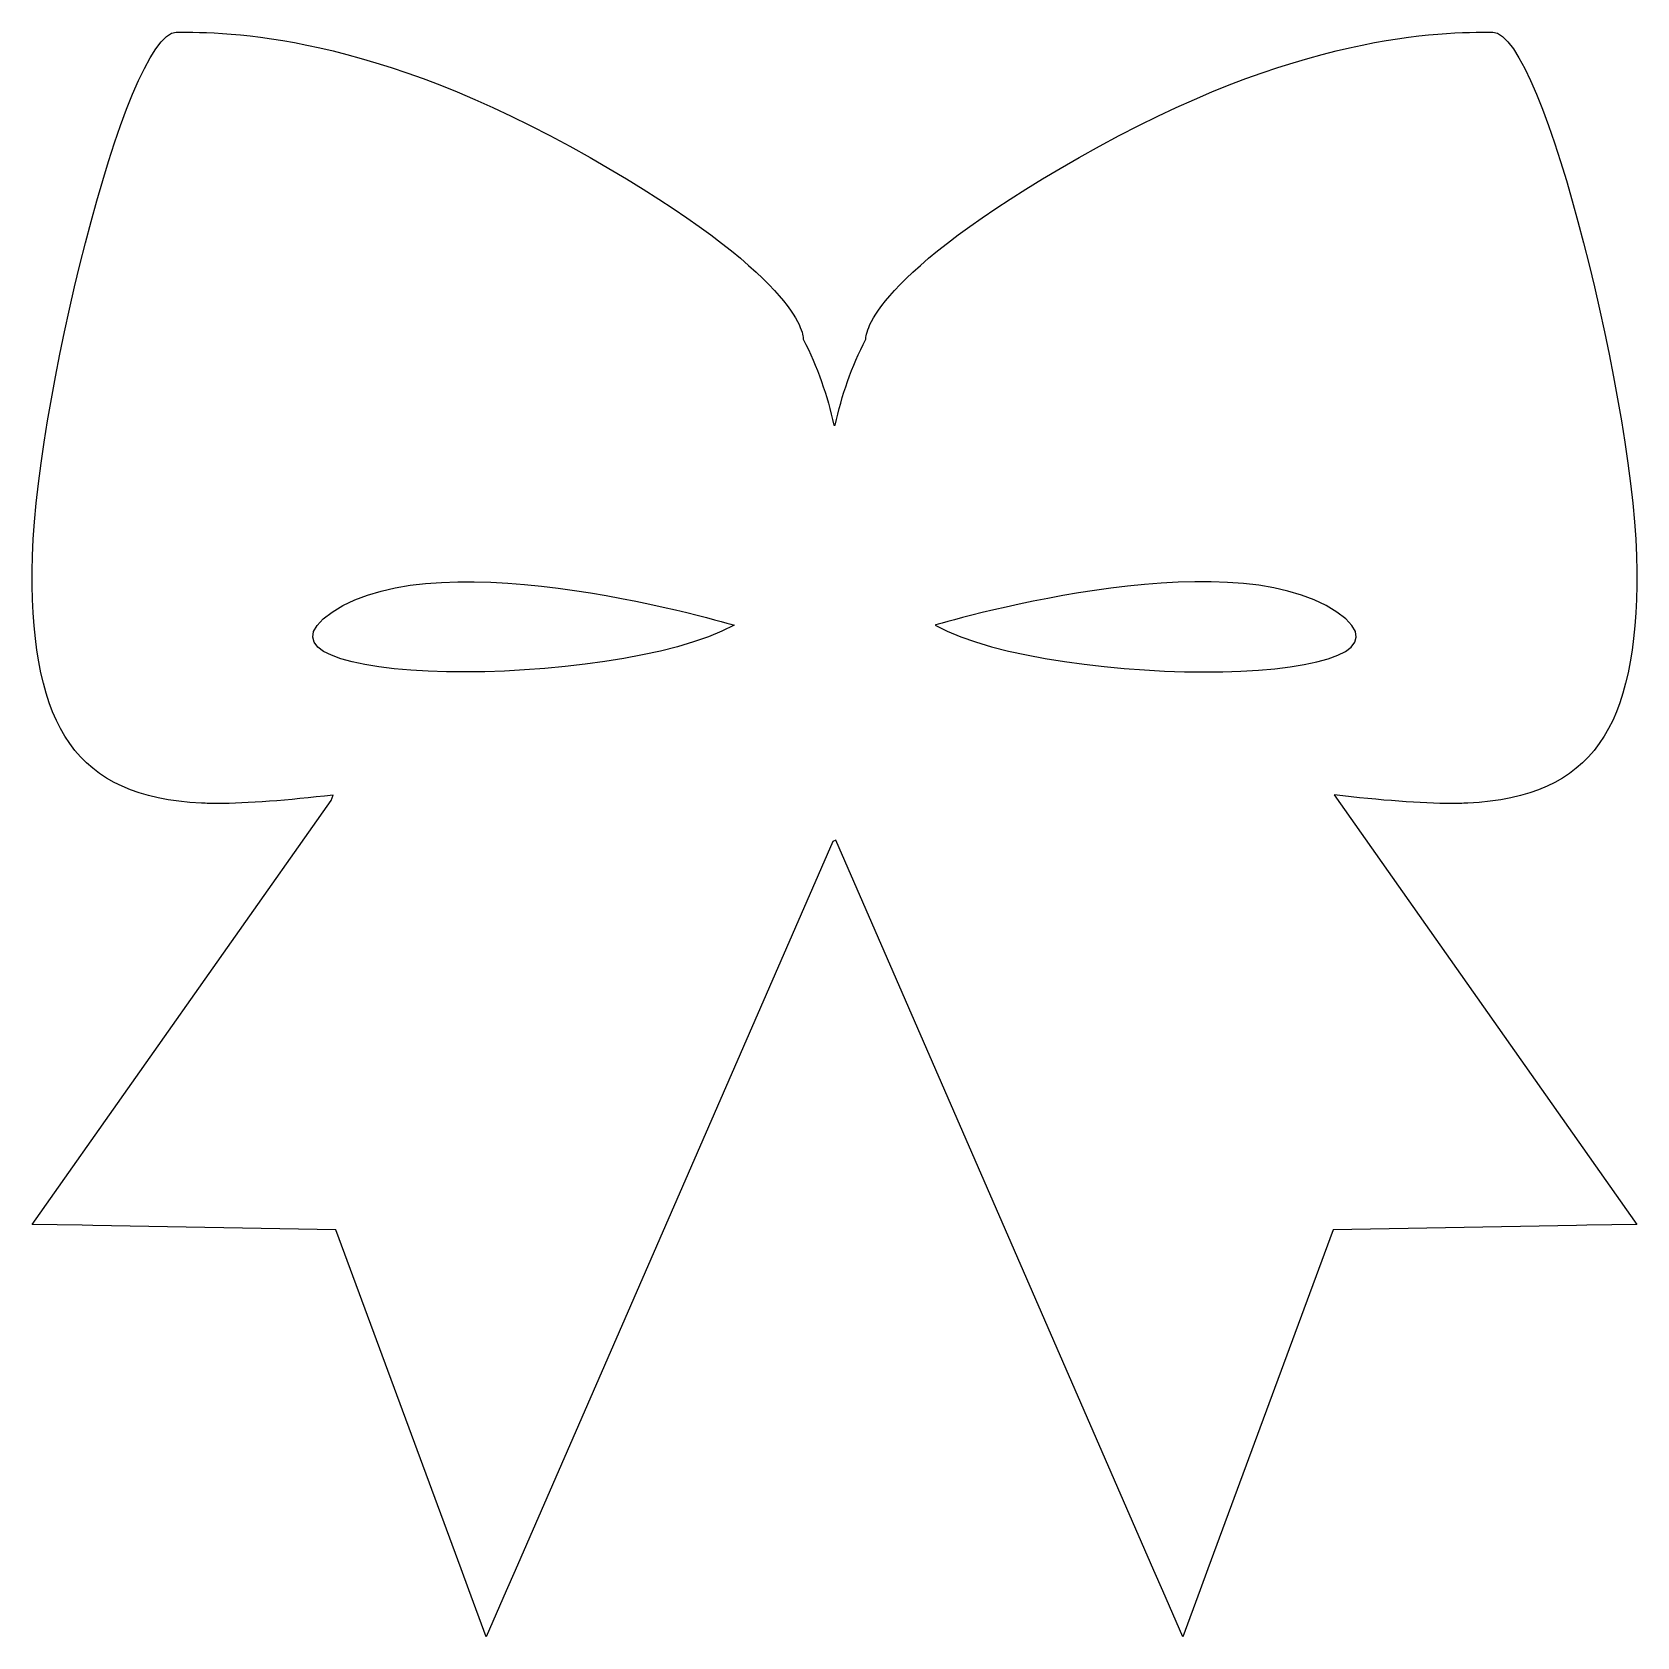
# Model space of a CAD drawing. Header units: centimetres. Extents: x -9.3 to 9.3, y -9.3 to 9.3.
import ezdxf

# ---------------------------------------------------------------- set-up
doc = ezdxf.new("R2010")
doc.units = ezdxf.units.CM
doc.header["$MEASUREMENT"] = 0
doc.layers.add('Camada 1', color=7, linetype='Continuous')

msp = doc.modelspace()

# ---------------------------------------------------------------- linework, layer by layer
at = {"layer": 'Camada 1'}
for points, knots in [([(0.01435, -0.06613), (0.01435, -0.06613), (3.69788, -8.51891), (3.69788, -8.51891), (3.69788, -8.51891), (3.69788, -8.51891), (3.69788, -8.51891), (3.69788, -8.51891), (3.69788, -8.51891), (3.69788, -8.51891), (3.80104, -8.75547), (3.80104, -8.75547), (3.80104, -8.75547), (3.80104, -8.75547), (3.80104, -8.75547), (3.80104, -8.75547), (3.80104, -8.75547), (3.80104, -8.75547), (4.03271, -9.28757), (4.03271, -9.28757), (4.03271, -9.28757), (4.03271, -9.28757), (4.23377, -8.743), (4.23377, -8.743), (4.23377, -8.743), (4.23377, -8.743), (4.23377, -8.743), (4.23377, -8.743), (4.23377, -8.743), (4.23377, -8.743), (4.32296, -8.50075), (4.32296, -8.50075), (4.32296, -8.50075), (4.32296, -8.50075), (4.32296, -8.50075), (4.32296, -8.50075), (4.32296, -8.50075), (4.32296, -8.50075), (5.77073, -4.57653), (5.77073, -4.57653), (5.77073, -4.57653), (5.77073, -4.57653), (8.58658, -4.52589), (8.58658, -4.52589), (8.58658, -4.52589), (8.58658, -4.52589), (8.58658, -4.52589), (8.58658, -4.52589), (8.58658, -4.52589), (8.58658, -4.52589), (8.70749, -4.52361), (8.70749, -4.52361), (8.70749, -4.52361), (8.70749, -4.52361), (8.70749, -4.52361), (8.70749, -4.52361), (8.70749, -4.52361), (8.70749, -4.52361), (9.28759, -4.5134), (9.28759, -4.5134), (9.28759, -4.5134), (9.28759, -4.5134), (5.78283, 0.4584), (5.78283, 0.4584), (5.78283, 0.4584), (5.78283, 0.4584), (5.78323, 0.45859), (5.78323, 0.45859), (5.78323, 0.45859), (6.31949, 0.39546), (6.79341, 0.35845), (7.1407, 0.35845), (7.1407, 0.35845), (7.20796, 0.35845), (7.27109, 0.35996), (7.3289, 0.36297), (7.3289, 0.36297), (8.78009, 0.43533), (9.28761, 1.23369), (9.28761, 3.04746), (9.28761, 3.04746), (9.2876, 4.86168), (8.19958, 9.2876), (7.61911, 9.2876), (7.61911, 9.2876), (7.61911, 9.2876), (7.61911, 9.2876), (7.61911, 9.2876), (7.61911, 9.2876), (7.03864, 9.2876), (5.36938, 9.2876), (2.83018, 7.83641), (2.83018, 7.83641), (0.4293, 6.46457), (0.36278, 5.80626), (0.36278, 5.73824), (0.36278, 5.73824), (0.36278, 5.73446), (0.36318, 5.73239), (0.36318, 5.73239), (0.36318, 5.73239), (0.36318, 5.73239), (0.36318, 5.73239), (0.36318, 5.73239), (0.36318, 5.73239), (0.36318, 5.73239), (0.36318, 5.73239), (0.36318, 5.73239), (0.36318, 5.73239), (0.19766, 5.41703), (0.08201, 5.07974), (0.00792, 4.73867), (0.00792, 4.73867), (0.00792, 4.73867), (-0.00795, 4.73867), (-0.00795, 4.73867), (-0.00795, 4.73867), (-0.08203, 5.07974), (-0.19729, 5.41704), (-0.36244, 5.73239), (-0.36244, 5.73239), (-0.36244, 5.73239), (-0.36244, 5.73239), (-0.36244, 5.73239), (-0.36244, 5.73239), (-0.36244, 5.73239), (-0.36244, 5.73239), (-0.36244, 5.73239), (-0.36244, 5.73239), (-0.36244, 5.73239), (-0.36244, 5.73448), (-0.36244, 5.73824), (-0.36244, 5.73824), (-0.36244, 5.80626), (-0.42896, 6.4646), (-2.82947, 7.83641), (-2.82947, 7.83641), (-5.36939, 9.2876), (-7.03788, 9.2876), (-7.61837, 9.2876), (-7.61837, 9.2876), (-7.61837, 9.2876), (-7.61837, 9.2876), (-7.61837, 9.2876), (-7.61837, 9.2876), (-8.19884, 9.2876), (-9.2876, 4.86168), (-9.2876, 3.04748), (-9.2876, 3.04748), (-9.2876, 1.23368), (-8.77931, 0.43535), (-7.32812, 0.36299), (-7.32812, 0.36299), (-7.27105, 0.35997), (-7.20795, 0.35847), (-7.14069, 0.35847), (-7.14069, 0.35847), (-6.79755, 0.35847), (-6.3312, 0.39456), (-5.80325, 0.45615), (-5.80325, 0.45615), (-5.80325, 0.45615), (-5.82743, 0.39495), (-5.82743, 0.39495), (-5.82743, 0.39495), (-5.82743, 0.39495), (-9.2876, -4.51341), (-9.2876, -4.51341), (-9.2876, -4.51341), (-9.2876, -4.51341), (-8.70713, -4.52362), (-8.70713, -4.52362), (-8.70713, -4.52362), (-8.70713, -4.52362), (-8.70713, -4.52362), (-8.70713, -4.52362), (-8.70713, -4.52362), (-8.70713, -4.52362), (-8.58622, -4.5259), (-8.58622, -4.5259), (-8.58622, -4.5259), (-8.58622, -4.5259), (-8.58622, -4.5259), (-8.58622, -4.5259), (-8.58622, -4.5259), (-8.58622, -4.5259), (-5.77076, -4.57654), (-5.77076, -4.57654), (-5.77076, -4.57654), (-5.77076, -4.57654), (-4.32299, -8.50076), (-4.32299, -8.50076), (-4.32299, -8.50076), (-4.32299, -8.50076), (-4.32299, -8.50076), (-4.32299, -8.50076), (-4.32299, -8.50076), (-4.32299, -8.50076), (-4.23343, -8.74301), (-4.23343, -8.74301), (-4.23343, -8.74301), (-4.23343, -8.74301), (-4.23343, -8.74301), (-4.23343, -8.74301), (-4.23343, -8.74301), (-4.23343, -8.74301), (-4.03277, -9.28758), (-4.03277, -9.28758), (-4.03277, -9.28758), (-4.03277, -9.28758), (-3.80073, -8.75548), (-3.80073, -8.75548), (-3.80073, -8.75548), (-3.80073, -8.75548), (-3.80073, -8.75548), (-3.80073, -8.75548), (-3.80073, -8.75548), (-3.80073, -8.75548), (-3.69757, -8.51892), (-3.69757, -8.51892), (-3.69757, -8.51892), (-3.69757, -8.51892), (-3.69757, -8.51892), (-3.69757, -8.51892), (-3.69757, -8.51892), (-3.69757, -8.51892), (-0.02087, -0.08242), (-0.02087, -0.08242), (-0.02087, -0.08242), (-0.02087, -0.08242), (0.01435, -0.06613), (0.01435, -0.06613)], [0, 0, 0, 0, 0.01694915, 0.01694915, 0.01694915, 0.01694915, 0.03389831, 0.03389831, 0.03389831, 0.03389831, 0.05084746, 0.05084746, 0.05084746, 0.05084746, 0.06779661, 0.06779661, 0.06779661, 0.06779661, 0.08474576, 0.08474576, 0.08474576, 0.08474576, 0.10169492, 0.10169492, 0.10169492, 0.10169492, 0.11864407, 0.11864407, 0.11864407, 0.11864407, 0.13559322, 0.13559322, 0.13559322, 0.13559322, 0.15254237, 0.15254237, 0.15254237, 0.15254237, 0.16949153, 0.16949153, 0.16949153, 0.16949153, 0.18644068, 0.18644068, 0.18644068, 0.18644068, 0.20338983, 0.20338983, 0.20338983, 0.20338983, 0.22033898, 0.22033898, 0.22033898, 0.22033898, 0.23728814, 0.23728814, 0.23728814, 0.23728814, 0.25423729, 0.25423729, 0.25423729, 0.25423729, 0.27118644, 0.27118644, 0.27118644, 0.27118644, 0.28813559, 0.28813559, 0.28813559, 0.28813559, 0.30508475, 0.30508475, 0.30508475, 0.30508475, 0.3220339, 0.3220339, 0.3220339, 0.3220339, 0.33898305, 0.33898305, 0.33898305, 0.33898305, 0.3559322, 0.3559322, 0.3559322, 0.3559322, 0.37288136, 0.37288136, 0.37288136, 0.37288136, 0.38983051, 0.38983051, 0.38983051, 0.38983051, 0.40677966, 0.40677966, 0.40677966, 0.40677966, 0.42372881, 0.42372881, 0.42372881, 0.42372881, 0.44067797, 0.44067797, 0.44067797, 0.44067797, 0.45762712, 0.45762712, 0.45762712, 0.45762712, 0.47457627, 0.47457627, 0.47457627, 0.47457627, 0.49152542, 0.49152542, 0.49152542, 0.49152542, 0.50847458, 0.50847458, 0.50847458, 0.50847458, 0.52542373, 0.52542373, 0.52542373, 0.52542373, 0.54237288, 0.54237288, 0.54237288, 0.54237288, 0.55932203, 0.55932203, 0.55932203, 0.55932203, 0.57627119, 0.57627119, 0.57627119, 0.57627119, 0.59322034, 0.59322034, 0.59322034, 0.59322034, 0.61016949, 0.61016949, 0.61016949, 0.61016949, 0.62711864, 0.62711864, 0.62711864, 0.62711864, 0.6440678, 0.6440678, 0.6440678, 0.6440678, 0.66101695, 0.66101695, 0.66101695, 0.66101695, 0.6779661, 0.6779661, 0.6779661, 0.6779661, 0.69491525, 0.69491525, 0.69491525, 0.69491525, 0.71186441, 0.71186441, 0.71186441, 0.71186441, 0.72881356, 0.72881356, 0.72881356, 0.72881356, 0.74576271, 0.74576271, 0.74576271, 0.74576271, 0.76271186, 0.76271186, 0.76271186, 0.76271186, 0.77966102, 0.77966102, 0.77966102, 0.77966102, 0.79661017, 0.79661017, 0.79661017, 0.79661017, 0.81355932, 0.81355932, 0.81355932, 0.81355932, 0.83050847, 0.83050847, 0.83050847, 0.83050847, 0.84745763, 0.84745763, 0.84745763, 0.84745763, 0.86440678, 0.86440678, 0.86440678, 0.86440678, 0.88135593, 0.88135593, 0.88135593, 0.88135593, 0.89830508, 0.89830508, 0.89830508, 0.89830508, 0.91525424, 0.91525424, 0.91525424, 0.91525424, 0.93220339, 0.93220339, 0.93220339, 0.93220339, 0.94915254, 0.94915254, 0.94915254, 0.94915254, 0.96610169, 0.96610169, 0.96610169, 0.96610169, 1, 1, 1, 1]), ([(0.01435, -0.06613), (0.01435, -0.06613), (0.01435, -0.06613), (0.01435, -0.06613), (0.01435, -0.06613), (0.01435, -0.06613), (0.01435, -0.06613), (0.01435, -0.06613)], [0, 0, 0, 0, 0.33333333, 0.33333333, 0.33333333, 0.33333333, 1, 1, 1, 1])]:
    msp.add_open_spline(points, degree=3, knots=knots, dxfattribs=at)
at = {"layer": 'Camada 1', "color": 7, "lineweight": 25}
for points in [[(-1.16283, 2.42206), (-1.16283, 2.42206), (-4.53796, 3.44695), (-5.81569, 2.57398), (-5.81569, 2.57398), (-7.0923, 1.69872), (-2.56187, 1.66017), (-1.16283, 2.42206)], [(1.1636, 2.42206), (1.1636, 2.42206), (4.53759, 3.44695), (5.81532, 2.57398), (5.81532, 2.57398), (7.09304, 1.69872), (2.56264, 1.66017), (1.1636, 2.42206)]]:
    msp.add_open_spline(points, degree=3, knots=[0, 0, 0, 0, 0.33333333, 0.33333333, 0.33333333, 0.33333333, 1, 1, 1, 1], dxfattribs=at)

doc.saveas('drawing.dxf')
